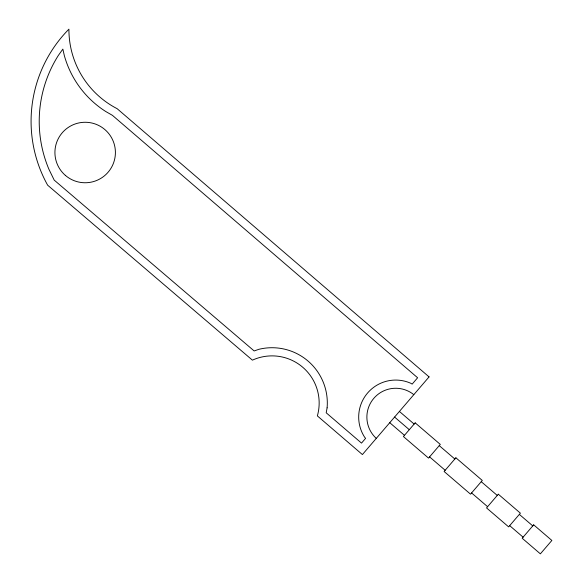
<?xml version="1.0" encoding="UTF-8"?>
<svg xmlns="http://www.w3.org/2000/svg" width="583" height="583" viewBox="0 0 583 583"><rect width="100%" height="100%" fill="white"/><g stroke="black" fill="none" stroke-linecap="round" stroke-linejoin="round"><path stroke-width="0.87" d="M399.413 411.438L414.134 424.074M439.247 445.631L454.835 459.01M481.245 481.682L497.263 495.433M519.344 514.388L532.767 525.91M394.582 417.064L409.302 429.7M389.75 422.69L404.471 435.326M429.584 456.883L445.172 470.27M471.581 492.941L487.599 506.693M509.68 525.647L523.104 537.169M376.275 438.387A28.829 28.829 0 0 1 373.834 398.313A28.829 28.829 0 0 1 413.813 394.655M327.107 407.838L326.196 412.786L361.518 443.109L365.599 438.35L364.63 437.206A37.02 37.02 0 0 1 410.884 383.322L412.166 384.11L417.617 377.762L112.424 115.347L105.698 111.484A97.091 97.091 0 0 1 64.305 55.494L62.855 49.11L58.315 55.494A123.108 123.108 0 0 0 48.972 169.383L54.212 180.118L254.152 350.951L258.918 349.297A55.29 55.29 0 0 1 327.107 407.838M429.066 376.895L362.393 454.565L317.363 415.905A47.128 47.128 0 0 0 252.417 360.156L47.653 185.197A131.241 131.241 0 0 1 68.925 29.15A88.959 88.959 0 0 0 117.139 108.686L429.066 376.895M415.183 422.85L403.421 436.55L428.534 458.107L440.296 444.406L415.183 422.85M455.884 457.786L444.115 471.494L470.532 494.165L482.294 480.458L455.884 457.786M498.312 494.209L486.55 507.917L508.631 526.872L520.393 513.164L498.312 494.209M533.685 524.846L522.186 538.24L540.368 553.85L551.868 540.456L533.685 524.846M65.34 175.352A30.243 30.243 0 0 0 114.858 158.263A30.243 30.243 0 0 0 75.294 123.924A30.243 30.243 0 0 0 65.34 175.352"/></g></svg>
